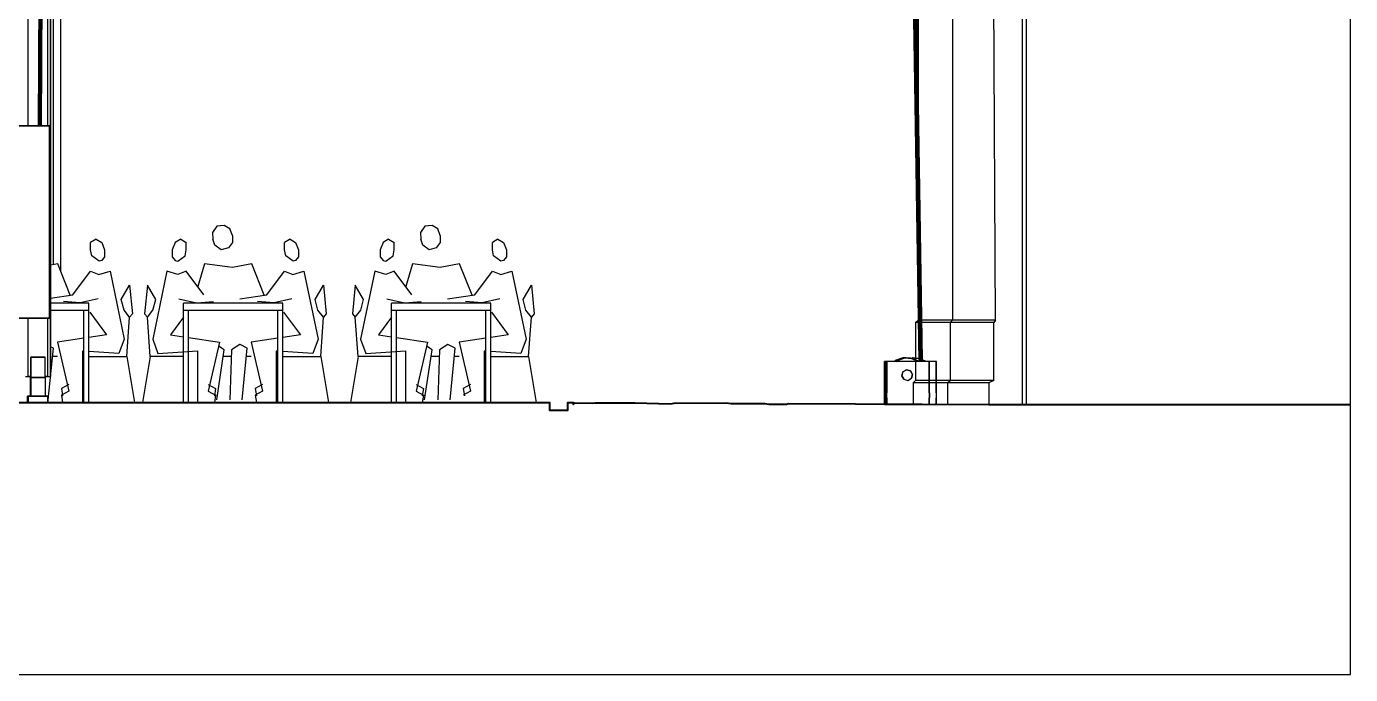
# Model space of a CAD drawing. Extents: x -43 to 90, y 6 to 81.
# Drawn here: x -19.31 to -8.64, y 59.18 to 64.4 of the extents above; entities that cross this region are included whole.
import ezdxf

# ---------------------------------------------------------------- set-up
doc = ezdxf.new("R2010")
doc.units = 0
doc.header["$LTSCALE"] = 0.1
doc.header["$MEASUREMENT"] = 0
for name, color, linetype in [('cobertura nova', 4, 'CONTINUOUS'), ('imagem', 7, 'CONTINUOUS'), ('visto', 9, 'CONTINUOUS')]:
    doc.layers.add(name, color=color, linetype=linetype)
doc.layers.add('cortado', color=7, linetype='CONTINUOUS', lineweight=40)

msp = doc.modelspace()

# ---------------------------------------------------------------- linework, layer by layer
at = {"layer": 'cobertura nova'}
for p, q in [((-19.3, 63.602), (-19.3, 66.854)), ((-19.3, 63.602), (-19.3, 66.854)), ((-19.216, 63.602), (-19.196, 66.854)), ((-19.212, 63.602), (-19.193, 66.854)), ((-19.194, 66.854), (-19.212, 63.602)), ((-19.205, 63.602), (-19.185, 66.854)), ((-19.188, 66.854), (-19.205, 63.602)), ((-19.181, 66.854), (-19.197, 63.603)), ((-19.197, 63.603), (-19.178, 66.854)), ((-19.176, 66.854), (-19.194, 63.604)), ((-19.194, 63.604), (-19.174, 66.854)), ((-19.14, 63.602), (-19.14, 66.854)), ((-19.12, 61.584), (-19.12, 66.854)), ((-19.12, 66.854), (-19.12, 61.584)), ((-12.117, 61.704), (-12.191, 66.41)), ((-12.117, 61.729), (-12.191, 66.41)), ((-12.114, 61.704), (-12.188, 66.41)), ((-12.117, 61.704), (-12.188, 66.41)), ((-12.112, 61.704), (-12.187, 66.437)), ((-12.109, 61.704), (-12.184, 66.439)), ((-12.112, 61.704), (-12.184, 66.439)), ((-12.101, 61.704), (-12.177, 66.442)), ((-12.109, 61.704), (-12.177, 66.442)), ((-12.17, 66.445), (-12.101, 61.704)), ((-12.093, 61.704), (-12.17, 66.445)), ((-12.167, 66.446), (-12.093, 61.704)), ((-12.09, 61.704), (-12.167, 66.446)), ((-12.09, 61.717), (-12.166, 66.394)), ((-12.09, 61.717), (-12.166, 66.394)), ((-19.12, 64.549), (-19.12, 61.584)), ((-19.205, 63.602), (-19.197, 63.603)), ((-19.197, 63.603), (-19.205, 63.602)), ((-19.197, 63.603), (-19.194, 63.604)), ((-19.378, 63.602), (-19.126, 63.602)), ((-19.126, 63.602), (-19.378, 63.602)), ((-19.205, 63.602), (-19.205, 63.602)), ((-19.126, 63.602), (-19.126, 62.053)), ((-19.126, 63.602), (-19.126, 62.053)), ((-19.126, 63.602), (-19.126, 63.602)), ((-19.126, 63.602), (-19.126, 63.602)), ((-19.126, 62.053), (-19.126, 63.602)), ((-19.126, 63.602), (-19.126, 63.602)), ((-12.123, 62.608), (-12.113, 61.704)), ((-19.126, 62.053), (-19.378, 62.053)), ((-19.378, 62.053), (-19.126, 62.053)), ((-19.3, 61.584), (-19.3, 62.053)), ((-19.3, 61.584), (-19.3, 62.053)), ((-19.14, 61.584), (-19.14, 62.053)), ((-19.126, 62.053), (-19.126, 62.053)), ((-19.126, 62.053), (-19.126, 62.053)), ((-19.126, 62.053), (-19.126, 62.053)), ((-19.277, 61.574), (-19.277, 61.738)), ((-19.277, 61.738), (-19.163, 61.738)), ((-19.277, 61.738), (-19.277, 61.574)), ((-19.163, 61.738), (-19.277, 61.738)), ((-19.163, 61.574), (-19.163, 61.738)), ((-12.396, 61.45), (-12.396, 61.704)), ((-12.396, 61.704), (-12.396, 61.704)), ((-12.396, 61.704), (-12.396, 61.45)), ((-12.396, 61.704), (-12.395, 61.704)), ((-12.395, 61.704), (-12.396, 61.704)), ((-12.395, 61.704), (-12.395, 61.704)), ((-12.395, 61.704), (-12.395, 61.45)), ((-12.395, 61.45), (-12.395, 61.704)), ((-12.395, 61.704), (-12.395, 61.704)), ((-12.395, 61.45), (-12.395, 61.704)), ((-12.385, 61.704), (-12.395, 61.704)), ((-12.385, 61.704), (-12.385, 61.704)), ((-12.385, 61.704), (-12.385, 61.45)), ((-12.385, 61.45), (-12.385, 61.704)), ((-12.385, 61.704), (-12.385, 61.704)), ((-12.385, 61.704), (-12.385, 61.45)), ((-12.385, 61.45), (-12.385, 61.704)), ((-12.385, 61.704), (-12.385, 61.704)), ((-12.385, 61.704), (-12.385, 61.704)), ((-12.385, 61.704), (-12.385, 61.704)), ((-12.385, 61.45), (-12.385, 61.704)), ((-12.377, 61.704), (-12.385, 61.704)), ((-12.377, 61.704), (-12.377, 61.704)), ((-12.377, 61.704), (-12.377, 61.45)), ((-12.377, 61.45), (-12.377, 61.704)), ((-12.377, 61.704), (-12.377, 61.704)), ((-12.377, 61.704), (-12.377, 61.45)), ((-12.377, 61.45), (-12.377, 61.704)), ((-12.377, 61.704), (-12.377, 61.704)), ((-12.377, 61.704), (-12.377, 61.704)), ((-12.377, 61.704), (-12.377, 61.704)), ((-12.377, 61.45), (-12.377, 61.704)), ((-12.038, 61.704), (-12.377, 61.704)), ((-12.302, 61.715), (-12.315, 61.704)), ((-12.315, 61.704), (-12.302, 61.715)), ((-12.302, 61.715), (-12.315, 61.704)), ((-12.305, 61.704), (-12.291, 61.715)), ((-12.291, 61.715), (-12.305, 61.704)), ((-12.302, 61.715), (-12.25, 61.734)), ((-12.25, 61.734), (-12.302, 61.715)), ((-12.297, 61.704), (-12.283, 61.715)), ((-12.291, 61.715), (-12.24, 61.734)), ((-12.283, 61.715), (-12.232, 61.734)), ((-12.25, 61.734), (-12.242, 61.733)), ((-12.242, 61.733), (-12.25, 61.734)), ((-12.25, 61.734), (-12.25, 61.734)), ((-12.247, 61.734), (-12.246, 61.734)), ((-12.246, 61.734), (-12.247, 61.734)), ((-12.246, 61.734), (-12.241, 61.734)), ((-12.246, 61.734), (-12.241, 61.734)), ((-12.241, 61.734), (-12.246, 61.734)), ((-12.24, 61.734), (-12.234, 61.733)), ((-12.234, 61.733), (-12.24, 61.734)), ((-12.236, 61.734), (-12.235, 61.734)), ((-12.233, 61.734), (-12.235, 61.734)), ((-12.235, 61.734), (-12.233, 61.734)), ((-12.235, 61.734), (-12.235, 61.734)), ((-12.235, 61.734), (-12.235, 61.734)), ((-12.235, 61.734), (-12.235, 61.734)), ((-12.233, 61.734), (-12.235, 61.734)), ((-12.233, 61.734), (-12.235, 61.734)), ((-12.235, 61.734), (-12.233, 61.734)), ((-12.232, 61.734), (-12.178, 61.729)), ((-12.232, 61.734), (-12.178, 61.729)), ((-12.232, 61.734), (-12.232, 61.734)), ((-12.232, 61.734), (-12.177, 61.729)), ((-12.23, 61.734), (-12.229, 61.734)), ((-12.228, 61.734), (-12.229, 61.734)), ((-12.229, 61.734), (-12.228, 61.734)), ((-12.229, 61.734), (-12.228, 61.734)), ((-12.229, 61.734), (-12.229, 61.734)), ((-12.229, 61.734), (-12.229, 61.734)), ((-12.228, 61.734), (-12.229, 61.734)), ((-12.229, 61.734), (-12.229, 61.734)), ((-12.228, 61.734), (-12.227, 61.734)), ((-12.228, 61.734), (-12.227, 61.734)), ((-12.228, 61.734), (-12.228, 61.734)), ((-12.228, 61.734), (-12.228, 61.734)), ((-12.228, 61.734), (-12.227, 61.734)), ((-12.227, 61.734), (-12.228, 61.734)), ((-12.227, 61.734), (-12.173, 61.729)), ((-12.227, 61.734), (-12.227, 61.734)), ((-12.227, 61.734), (-12.225, 61.734)), ((-12.227, 61.734), (-12.227, 61.734)), ((-12.225, 61.734), (-12.227, 61.734)), ((-12.225, 61.734), (-12.225, 61.734)), ((-12.225, 61.734), (-12.186, 61.73)), ((-12.225, 61.734), (-12.225, 61.734)), ((-12.186, 61.73), (-12.225, 61.734)), ((-12.223, 61.734), (-12.223, 61.734)), ((-12.223, 61.734), (-12.223, 61.734)), ((-12.223, 61.734), (-12.222, 61.734)), ((-12.223, 61.734), (-12.223, 61.734)), ((-12.222, 61.734), (-12.223, 61.734)), ((-12.222, 61.734), (-12.222, 61.734)), ((-12.222, 61.734), (-12.185, 61.73)), ((-12.185, 61.73), (-12.222, 61.734)), ((-12.222, 61.734), (-12.222, 61.734)), ((-12.186, 61.73), (-12.175, 61.734)), ((-12.128, 61.706), (-12.178, 61.729)), ((-12.178, 61.729), (-12.128, 61.706)), ((-12.128, 61.706), (-12.177, 61.729)), ((-12.177, 61.729), (-12.128, 61.706)), ((-12.175, 61.734), (-12.121, 61.729)), ((-12.121, 61.729), (-12.175, 61.734)), ((-12.173, 61.729), (-12.123, 61.706)), ((-12.123, 61.706), (-12.173, 61.729)), ((-12.123, 61.706), (-12.173, 61.729)), ((-12.173, 61.729), (-12.123, 61.706)), ((-12.172, 61.734), (-12.171, 61.734)), ((-12.171, 61.734), (-12.117, 61.729)), ((-12.171, 61.734), (-12.171, 61.734)), ((-12.117, 61.729), (-12.171, 61.734)), ((-12.127, 61.704), (-12.128, 61.706)), ((-12.128, 61.706), (-12.127, 61.704)), ((-12.127, 61.704), (-12.128, 61.706)), ((-12.128, 61.706), (-12.127, 61.704)), ((-12.123, 61.706), (-12.122, 61.704)), ((-12.122, 61.704), (-12.123, 61.706)), ((-12.122, 61.704), (-12.123, 61.706)), ((-12.123, 61.706), (-12.122, 61.704)), ((-12.121, 61.729), (-12.117, 61.727)), ((-12.117, 61.727), (-12.121, 61.729)), ((-12.117, 61.727), (-12.121, 61.729)), ((-12.121, 61.729), (-12.117, 61.727)), ((-12.067, 61.706), (-12.09, 61.717)), ((-12.067, 61.706), (-12.09, 61.717)), ((-12.09, 61.717), (-12.067, 61.706)), ((-12.09, 61.717), (-12.067, 61.706)), ((-12.09, 61.714), (-12.072, 61.706)), ((-12.072, 61.706), (-12.09, 61.714)), ((-12.072, 61.706), (-12.09, 61.714)), ((-12.09, 61.714), (-12.072, 61.706)), ((-12.072, 61.706), (-12.07, 61.704)), ((-12.07, 61.704), (-12.072, 61.706)), ((-12.07, 61.704), (-12.072, 61.706)), ((-12.072, 61.706), (-12.07, 61.704)), ((-12.066, 61.704), (-12.067, 61.706)), ((-12.066, 61.704), (-12.067, 61.706)), ((-12.067, 61.706), (-12.067, 61.706)), ((-12.067, 61.706), (-12.066, 61.704)), ((-12.067, 61.706), (-12.066, 61.704)), ((-12.038, 61.45), (-12.038, 61.704)), ((-12.038, 61.704), (-12.038, 61.704)), ((-12.033, 61.704), (-12.038, 61.704)), ((-12.038, 61.45), (-12.038, 61.704)), ((-12.038, 61.704), (-12.038, 61.704)), ((-12.038, 61.704), (-12.038, 61.704)), ((-11.981, 61.704), (-12.033, 61.704)), ((-12.033, 61.45), (-12.033, 61.704)), ((-11.981, 61.45), (-11.981, 61.704)), ((-11.977, 61.704), (-11.981, 61.704)), ((-11.977, 61.45), (-11.977, 61.704)), ((-11.977, 61.704), (-11.977, 61.704)), ((-19.32, 61.584), (-19.3, 61.584)), ((-19.3, 61.584), (-19.3, 61.584)), ((-19.3, 61.584), (-19.277, 61.584)), ((-19.3, 61.584), (-19.3, 61.584)), ((-19.277, 61.584), (-19.3, 61.584)), ((-19.281, 61.574), (-19.281, 61.584)), ((-19.281, 61.584), (-19.281, 61.574)), ((-19.281, 61.584), (-19.281, 61.574)), ((-19.281, 61.584), (-19.281, 61.574)), ((-19.281, 61.584), (-19.281, 61.574)), ((-19.163, 61.584), (-19.14, 61.584)), ((-19.14, 61.584), (-19.163, 61.584)), ((-19.14, 61.584), (-19.12, 61.584)), ((-19.12, 61.584), (-19.12, 61.584)), ((-19.12, 61.584), (-19.12, 61.584)), ((-12.248, 61.621), (-12.256, 61.589)), ((-12.256, 61.589), (-12.248, 61.621)), ((-12.256, 61.589), (-12.24, 61.561)), ((-12.24, 61.561), (-12.256, 61.589)), ((-12.22, 61.637), (-12.248, 61.621)), ((-12.248, 61.621), (-12.22, 61.637)), ((-12.188, 61.629), (-12.22, 61.637)), ((-12.22, 61.637), (-12.22, 61.637)), ((-12.22, 61.637), (-12.22, 61.637)), ((-12.22, 61.637), (-12.188, 61.629)), ((-12.188, 61.629), (-12.188, 61.629)), ((-12.172, 61.6), (-12.188, 61.629)), ((-12.188, 61.629), (-12.172, 61.6)), ((-12.18, 61.569), (-12.172, 61.6)), ((-12.172, 61.6), (-12.18, 61.569)), ((-12.172, 61.6), (-12.172, 61.6)), ((-12.172, 61.6), (-12.172, 61.6)), ((-19.281, 61.424), (-19.281, 61.574)), ((-19.281, 61.574), (-19.277, 61.574)), ((-19.277, 61.574), (-19.281, 61.574)), ((-19.281, 61.574), (-19.281, 61.574)), ((-19.281, 61.574), (-19.281, 61.424)), ((-19.281, 61.574), (-19.281, 61.574)), ((-19.281, 61.574), (-19.281, 61.574)), ((-19.281, 61.574), (-19.281, 61.574)), ((-19.277, 61.424), (-19.277, 61.574)), ((-19.277, 61.574), (-19.163, 61.574)), ((-19.163, 61.574), (-19.277, 61.574)), ((-19.277, 61.574), (-19.277, 61.424)), ((-19.163, 61.574), (-19.163, 61.424)), ((-12.24, 61.561), (-12.24, 61.561)), ((-12.24, 61.561), (-12.209, 61.552)), ((-12.209, 61.552), (-12.18, 61.569)), ((-12.209, 61.552), (-12.209, 61.552)), ((-12.209, 61.552), (-12.209, 61.552)), ((-12.18, 61.569), (-12.18, 61.569)), ((-19.305, 61.384), (-19.305, 61.424)), ((-19.305, 61.424), (-19.3, 61.424)), ((-19.305, 61.424), (-19.305, 61.384)), ((-19.3, 61.424), (-19.305, 61.424)), ((-19.305, 61.373), (-19.305, 61.384)), ((-19.305, 61.384), (-19.305, 61.373)), ((-19.3, 61.384), (-19.3, 61.424)), ((-19.3, 61.424), (-19.139, 61.424)), ((-19.3, 61.424), (-19.3, 61.384)), ((-19.139, 61.424), (-19.3, 61.424)), ((-19.3, 61.373), (-19.3, 61.384)), ((-19.3, 61.384), (-19.3, 61.373)), ((-19.163, 61.424), (-19.277, 61.424)), ((-19.277, 61.424), (-19.163, 61.424)), ((-19.139, 61.424), (-19.139, 61.384)), ((-19.139, 61.424), (-19.139, 61.424)), ((-19.139, 61.424), (-19.139, 61.384)), ((-19.139, 61.424), (-19.139, 61.424)), ((-19.139, 61.384), (-19.139, 61.424)), ((-19.139, 61.424), (-19.139, 61.424)), ((-19.139, 61.384), (-19.139, 61.373)), ((-19.139, 61.384), (-19.139, 61.373)), ((-19.139, 61.373), (-19.139, 61.384)), ((-12.396, 61.41), (-12.396, 61.45)), ((-12.396, 61.45), (-12.395, 61.45)), ((-12.396, 61.358), (-12.396, 61.41)), ((-12.395, 61.45), (-12.395, 61.41)), ((-12.395, 61.45), (-12.395, 61.45)), ((-12.395, 61.41), (-12.395, 61.358)), ((-12.385, 61.45), (-12.385, 61.41)), ((-12.385, 61.41), (-12.385, 61.45)), ((-12.385, 61.45), (-12.385, 61.45)), ((-12.385, 61.45), (-12.385, 61.45)), ((-12.385, 61.41), (-12.385, 61.358)), ((-12.385, 61.358), (-12.385, 61.41)), ((-12.377, 61.41), (-12.377, 61.45)), ((-12.377, 61.41), (-12.377, 61.45)), ((-12.377, 61.45), (-12.377, 61.45)), ((-12.377, 61.45), (-12.377, 61.45)), ((-12.377, 61.41), (-12.377, 61.358)), ((-12.377, 61.358), (-12.377, 61.41)), ((-12.038, 61.45), (-12.038, 61.41)), ((-12.038, 61.45), (-12.038, 61.41)), ((-12.038, 61.358), (-12.038, 61.41)), ((-12.038, 61.358), (-12.038, 61.41)), ((-12.033, 61.45), (-12.033, 61.41)), ((-12.033, 61.358), (-12.033, 61.41)), ((-11.981, 61.45), (-11.981, 61.41)), ((-11.981, 61.358), (-11.981, 61.41)), ((-11.977, 61.41), (-11.977, 61.45)), ((-11.977, 61.358), (-11.977, 61.41)), ((-12.395, 61.358), (-12.396, 61.358)), ((-12.396, 61.358), (-12.396, 61.358)), ((-12.395, 61.358), (-12.395, 61.358)), ((-12.395, 61.358), (-12.385, 61.358)), ((-12.385, 61.358), (-12.385, 61.358)), ((-12.385, 61.358), (-12.385, 61.358)), ((-12.385, 61.358), (-12.385, 61.358)), ((-12.385, 61.358), (-12.377, 61.358)), ((-12.377, 61.358), (-12.377, 61.358)), ((-12.377, 61.358), (-12.377, 61.358)), ((-12.377, 61.358), (-12.377, 61.358)), ((-12.377, 61.358), (-12.038, 61.358)), ((-12.038, 61.358), (-12.033, 61.358)), ((-12.038, 61.358), (-12.038, 61.358)), ((-12.033, 61.358), (-12.034, 61.358)), ((-12.033, 61.358), (-11.981, 61.358)), ((-12.033, 61.358), (-12.033, 61.358)), ((-11.981, 61.358), (-11.977, 61.358)), ((-11.977, 61.358), (-11.977, 61.358)), ((-11.977, 61.358), (-11.977, 61.358)), ((-11.977, 61.358), (-11.977, 61.358))]:
    msp.add_line(p, q, dxfattribs=at)
at = {"layer": 'cortado', "linetype": 'ByBlock'}
msp.add_lwpolyline([(-23.284, 61.373), (-15.096, 61.373), (-15.096, 61.312), (-14.948, 61.312), (-14.948, 61.373), (-14.907, 61.373), (-14.907, 61.36), (-14.904, 61.36), (-14.894, 61.37), (-14.751, 61.369), (-14.729, 61.372), (-14.449, 61.372), (-14.407, 61.372), (-14.125, 61.362), (-14.091, 61.367), (-13.673, 61.371), (-13.633, 61.365), (-13.36, 61.365), (-13.33, 61.361), (-13.187, 61.361), (-13.168, 61.365), (-11.556, 61.357), (-8.641, 61.357)], dxfattribs=at)
at = {"layer": 'imagem', "linetype": 'ByBlock'}
msp.add_lwpolyline([(-30.527, 81.164), (-30.527, 59.181), (-8.641, 59.181), (-8.641, 81.164)], close=True, dxfattribs=at)
at = {"layer": 'visto'}
for p, q in [((-12.126, 66.23), (-12.126, 62.037)), ((-11.284, 61.357), (-11.284, 66.176)), ((-11.254, 66.176), (-11.254, 61.357)), ((-11.848, 65.097), (-11.848, 62.037)), ((-11.501, 62.037), (-11.519, 65.097)), ((-19.097, 64.566), (-19.097, 62.484)), ((-19.037, 64.611), (-19.037, 62.436)), ((-17.777, 62.794), (-17.813, 62.742)), ((-17.718, 62.801), (-17.777, 62.794)), ((-17.673, 62.773), (-17.718, 62.801)), ((-17.653, 62.719), (-17.673, 62.773)), ((-16.101, 62.794), (-16.137, 62.742)), ((-16.042, 62.801), (-16.101, 62.794)), ((-15.997, 62.773), (-16.042, 62.801)), ((-15.977, 62.719), (-15.997, 62.773)), ((-18.75, 62.69), (-18.795, 62.662)), ((-18.795, 62.604), (-18.795, 62.662)), ((-18.75, 62.69), (-18.705, 62.662)), ((-18.705, 62.662), (-18.683, 62.604)), ((-18.114, 62.662), (-18.137, 62.604)), ((-18.069, 62.69), (-18.114, 62.662)), ((-18.069, 62.69), (-18.025, 62.662)), ((-18.025, 62.604), (-18.025, 62.662)), ((-17.813, 62.742), (-17.81, 62.69)), ((-17.794, 62.641), (-17.81, 62.69)), ((-17.653, 62.662), (-17.685, 62.619)), ((-17.653, 62.719), (-17.653, 62.662)), ((-17.187, 62.69), (-17.232, 62.662)), ((-17.232, 62.604), (-17.232, 62.662)), ((-17.187, 62.69), (-17.143, 62.662)), ((-17.143, 62.662), (-17.12, 62.604)), ((-16.438, 62.662), (-16.461, 62.604)), ((-16.394, 62.69), (-16.438, 62.662)), ((-16.394, 62.69), (-16.349, 62.662)), ((-16.349, 62.604), (-16.349, 62.662)), ((-16.137, 62.742), (-16.134, 62.69)), ((-16.118, 62.641), (-16.134, 62.69)), ((-15.977, 62.662), (-16.009, 62.619)), ((-15.977, 62.719), (-15.977, 62.662)), ((-15.512, 62.69), (-15.556, 62.662)), ((-15.556, 62.604), (-15.556, 62.662)), ((-15.512, 62.69), (-15.467, 62.662)), ((-15.467, 62.662), (-15.444, 62.604)), ((-18.786, 62.554), (-18.795, 62.604)), ((-18.727, 62.511), (-18.786, 62.554)), ((-18.683, 62.547), (-18.705, 62.518)), ((-18.683, 62.604), (-18.683, 62.547)), ((-18.137, 62.604), (-18.137, 62.547)), ((-18.137, 62.547), (-18.114, 62.518)), ((-18.092, 62.511), (-18.034, 62.554)), ((-18.034, 62.554), (-18.025, 62.604)), ((-17.743, 62.604), (-17.794, 62.641)), ((-17.685, 62.619), (-17.743, 62.604)), ((-17.223, 62.554), (-17.232, 62.604)), ((-17.164, 62.511), (-17.223, 62.554)), ((-17.12, 62.547), (-17.143, 62.518)), ((-17.12, 62.604), (-17.12, 62.547)), ((-16.461, 62.604), (-16.461, 62.547)), ((-16.461, 62.547), (-16.438, 62.518)), ((-16.417, 62.511), (-16.358, 62.554)), ((-16.358, 62.554), (-16.349, 62.604)), ((-16.067, 62.604), (-16.118, 62.641)), ((-16.009, 62.619), (-16.067, 62.604)), ((-15.548, 62.554), (-15.556, 62.604)), ((-15.489, 62.511), (-15.548, 62.554)), ((-15.444, 62.547), (-15.467, 62.518)), ((-15.444, 62.604), (-15.444, 62.547)), ((-19.059, 62.49), (-19.12, 62.479)), ((-18.96, 62.238), (-19.059, 62.49)), ((-18.938, 62.241), (-18.795, 62.432)), ((-18.795, 62.432), (-18.728, 62.404)), ((-18.728, 62.404), (-18.638, 62.432)), ((-18.705, 62.518), (-18.727, 62.511)), ((-18.638, 62.432), (-18.525, 61.885)), ((-18.181, 62.432), (-18.295, 61.885)), ((-18.092, 62.404), (-18.181, 62.432)), ((-18.114, 62.518), (-18.092, 62.511)), ((-18.025, 62.432), (-18.092, 62.404)), ((-17.882, 62.241), (-18.025, 62.432)), ((-17.877, 62.49), (-17.931, 62.307)), ((-17.653, 62.461), (-17.877, 62.49)), ((-17.496, 62.49), (-17.653, 62.461)), ((-17.397, 62.238), (-17.496, 62.49)), ((-17.375, 62.241), (-17.232, 62.432)), ((-17.232, 62.432), (-17.165, 62.404)), ((-17.165, 62.404), (-17.076, 62.432)), ((-17.143, 62.518), (-17.164, 62.511)), ((-17.076, 62.432), (-16.962, 61.885)), ((-16.505, 62.432), (-16.619, 61.885)), ((-16.416, 62.404), (-16.505, 62.432)), ((-16.438, 62.518), (-16.417, 62.511)), ((-16.349, 62.432), (-16.416, 62.404)), ((-16.206, 62.241), (-16.349, 62.432)), ((-16.201, 62.49), (-16.255, 62.307)), ((-15.977, 62.461), (-16.201, 62.49)), ((-15.821, 62.49), (-15.977, 62.461)), ((-15.721, 62.238), (-15.821, 62.49)), ((-15.699, 62.241), (-15.556, 62.432)), ((-15.556, 62.432), (-15.489, 62.404)), ((-15.467, 62.518), (-15.489, 62.511)), ((-15.489, 62.404), (-15.4, 62.432)), ((-15.4, 62.432), (-15.286, 61.885)), ((-19.12, 62.214), (-18.938, 62.241)), ((-18.549, 62.203), (-18.481, 62.318)), ((-18.481, 62.318), (-18.459, 62.089)), ((-18.338, 62.318), (-18.36, 62.089)), ((-18.271, 62.203), (-18.338, 62.318)), ((-17.594, 62.209), (-17.375, 62.241)), ((-16.986, 62.203), (-16.919, 62.318)), ((-16.919, 62.318), (-16.897, 62.089)), ((-16.662, 62.318), (-16.684, 62.089)), ((-16.595, 62.203), (-16.662, 62.318)), ((-15.918, 62.209), (-15.699, 62.241)), ((-15.31, 62.203), (-15.243, 62.318)), ((-15.243, 62.318), (-15.221, 62.089)), ((-18.81, 62.175), (-19.12, 62.175)), ((-19.12, 62.117), (-18.81, 62.117)), ((-18.879, 62.177), (-19.013, 62.187)), ((-18.735, 62.209), (-18.879, 62.177)), ((-18.85, 61.373), (-18.85, 62.117)), ((-18.81, 62.117), (-18.81, 62.175)), ((-18.81, 61.373), (-18.81, 62.117)), ((-18.526, 62.117), (-18.549, 62.203)), ((-18.481, 62.06), (-18.526, 62.117)), ((-18.338, 62.06), (-18.293, 62.117)), ((-18.293, 62.117), (-18.271, 62.203)), ((-18.084, 62.209), (-17.941, 62.177)), ((-18.047, 62.117), (-18.047, 62.175)), ((-17.247, 62.175), (-18.047, 62.175)), ((-18.047, 62.117), (-17.247, 62.117)), ((-18.047, 61.373), (-18.047, 62.117)), ((-18.007, 61.373), (-18.007, 62.117)), ((-17.941, 62.177), (-17.806, 62.187)), ((-17.316, 62.177), (-17.451, 62.187)), ((-17.173, 62.209), (-17.316, 62.177)), ((-17.287, 61.373), (-17.287, 62.117)), ((-17.247, 62.117), (-17.247, 62.175)), ((-17.247, 61.373), (-17.247, 62.117)), ((-16.964, 62.117), (-16.986, 62.203)), ((-16.919, 62.06), (-16.964, 62.117)), ((-16.662, 62.06), (-16.617, 62.117)), ((-16.617, 62.117), (-16.595, 62.203)), ((-16.408, 62.209), (-16.265, 62.177)), ((-16.371, 62.117), (-16.371, 62.175)), ((-15.571, 62.175), (-16.371, 62.175)), ((-16.371, 62.117), (-15.571, 62.117)), ((-16.371, 61.373), (-16.371, 62.117)), ((-16.331, 61.373), (-16.331, 62.117)), ((-16.265, 62.177), (-16.13, 62.187)), ((-15.64, 62.177), (-15.775, 62.187)), ((-15.497, 62.209), (-15.64, 62.177)), ((-15.611, 61.373), (-15.611, 62.117)), ((-15.571, 62.117), (-15.571, 62.175)), ((-15.571, 61.373), (-15.571, 62.117)), ((-15.288, 62.117), (-15.31, 62.203)), ((-15.243, 62.06), (-15.288, 62.117)), ((-18.803, 62.101), (-18.668, 61.918)), ((-18.504, 61.745), (-18.481, 62.06)), ((-18.459, 62.089), (-18.481, 62.06)), ((-18.36, 62.089), (-18.338, 62.06)), ((-18.316, 61.745), (-18.338, 62.06)), ((-18.047, 62.06), (-18.151, 61.918)), ((-17.24, 62.101), (-17.105, 61.918)), ((-16.941, 61.745), (-16.919, 62.06)), ((-16.897, 62.089), (-16.919, 62.06)), ((-16.684, 62.089), (-16.662, 62.06)), ((-16.64, 61.745), (-16.662, 62.06)), ((-16.371, 62.06), (-16.476, 61.918)), ((-15.564, 62.101), (-15.43, 61.918)), ((-15.265, 61.745), (-15.243, 62.06)), ((-15.221, 62.089), (-15.243, 62.06)), ((-12.146, 62.017), (-12.126, 62.037)), ((-11.868, 62.017), (-12.146, 62.017)), ((-12.146, 62.017), (-12.146, 61.552)), ((-12.126, 62.066), (-12.126, 62.037)), ((-12.126, 62.066), (-12.126, 62.037)), ((-11.848, 62.037), (-12.126, 62.037)), ((-11.868, 62.017), (-11.848, 62.037)), ((-11.868, 62.017), (-11.868, 61.552)), ((-11.516, 62.017), (-11.868, 62.017)), ((-11.848, 62.066), (-11.848, 62.037)), ((-11.848, 62.066), (-11.848, 62.037)), ((-11.501, 62.037), (-11.848, 62.037)), ((-11.501, 62.037), (-11.516, 62.017)), ((-11.516, 61.552), (-11.516, 62.017)), ((-18.668, 61.918), (-18.81, 61.897)), ((-18.151, 61.918), (-18.047, 61.902)), ((-18.007, 61.896), (-17.756, 61.86)), ((-17.105, 61.918), (-17.247, 61.897)), ((-16.476, 61.918), (-16.371, 61.902)), ((-16.331, 61.896), (-16.08, 61.86)), ((-15.43, 61.918), (-15.571, 61.897)), ((-19.137, 61.396), (-19.095, 61.81)), ((-19.095, 61.81), (-19.12, 61.823)), ((-18.85, 61.891), (-19.063, 61.86)), ((-19.063, 61.86), (-18.971, 61.465)), ((-18.85, 61.787), (-18.862, 61.788)), ((-18.862, 61.788), (-18.862, 61.373)), ((-18.525, 61.885), (-18.567, 61.767)), ((-18.295, 61.885), (-18.253, 61.767)), ((-18.253, 61.767), (-17.933, 61.79)), ((-17.933, 61.79), (-17.934, 61.373)), ((-17.756, 61.86), (-17.848, 61.465)), ((-17.779, 61.396), (-17.718, 61.799)), ((-17.718, 61.799), (-17.764, 61.828)), ((-17.659, 61.799), (-17.672, 61.396)), ((-17.666, 61.842), (-17.665, 61.842)), ((-17.592, 61.842), (-17.659, 61.799)), ((-17.591, 61.842), (-17.592, 61.842)), ((-17.533, 61.81), (-17.591, 61.842)), ((-17.574, 61.396), (-17.533, 61.81)), ((-17.287, 61.891), (-17.501, 61.86)), ((-17.501, 61.86), (-17.409, 61.465)), ((-17.287, 61.787), (-17.299, 61.788)), ((-17.299, 61.788), (-17.299, 61.373)), ((-16.962, 61.885), (-17.004, 61.767)), ((-16.619, 61.885), (-16.577, 61.767)), ((-16.577, 61.767), (-16.258, 61.79)), ((-16.258, 61.79), (-16.258, 61.373)), ((-16.08, 61.86), (-16.172, 61.465)), ((-16.103, 61.396), (-16.042, 61.799)), ((-16.042, 61.799), (-16.088, 61.828)), ((-15.983, 61.799), (-15.996, 61.396)), ((-15.99, 61.842), (-15.989, 61.842)), ((-15.916, 61.842), (-15.983, 61.799)), ((-15.915, 61.842), (-15.916, 61.842)), ((-15.857, 61.81), (-15.915, 61.842)), ((-15.898, 61.396), (-15.857, 61.81)), ((-15.611, 61.891), (-15.825, 61.86)), ((-15.825, 61.86), (-15.733, 61.465)), ((-15.611, 61.787), (-15.623, 61.788)), ((-15.623, 61.788), (-15.623, 61.373)), ((-15.286, 61.885), (-15.328, 61.767)), ((-19.063, 61.745), (-19.102, 61.745)), ((-18.567, 61.767), (-18.81, 61.784)), ((-18.81, 61.745), (-18.504, 61.745)), ((-18.504, 61.745), (-18.442, 61.373)), ((-18.316, 61.745), (-18.378, 61.373)), ((-18.047, 61.745), (-18.316, 61.745)), ((-17.661, 61.745), (-17.727, 61.745)), ((-17.501, 61.745), (-17.539, 61.745)), ((-17.004, 61.767), (-17.247, 61.784)), ((-17.247, 61.745), (-16.941, 61.745)), ((-16.941, 61.745), (-16.879, 61.373)), ((-16.64, 61.745), (-16.702, 61.373)), ((-16.371, 61.745), (-16.64, 61.745)), ((-15.985, 61.745), (-16.051, 61.745)), ((-15.825, 61.745), (-15.864, 61.745)), ((-15.328, 61.767), (-15.571, 61.784)), ((-15.571, 61.745), (-15.265, 61.745)), ((-15.265, 61.745), (-15.203, 61.373)), ((-18.971, 61.518), (-19.03, 61.485)), ((-19.03, 61.485), (-19.022, 61.426)), ((-17.848, 61.518), (-17.789, 61.485)), ((-17.789, 61.485), (-17.798, 61.426)), ((-17.409, 61.518), (-17.468, 61.485)), ((-17.468, 61.485), (-17.459, 61.426)), ((-16.172, 61.518), (-16.113, 61.485)), ((-16.113, 61.485), (-16.122, 61.426)), ((-15.733, 61.518), (-15.792, 61.485)), ((-15.792, 61.485), (-15.783, 61.426)), ((-12.166, 61.532), (-12.146, 61.552)), ((-11.888, 61.532), (-12.166, 61.532)), ((-12.166, 61.532), (-12.166, 61.357)), ((-11.868, 61.552), (-12.146, 61.552)), ((-11.888, 61.532), (-11.868, 61.552)), ((-11.888, 61.532), (-11.888, 61.357)), ((-11.556, 61.532), (-11.888, 61.532)), ((-11.516, 61.552), (-11.868, 61.552)), ((-11.516, 61.552), (-11.556, 61.532)), ((-11.556, 61.532), (-11.556, 61.357)), ((-18.971, 61.465), (-19.03, 61.432)), ((-19.03, 61.432), (-19.022, 61.373)), ((-17.848, 61.465), (-17.789, 61.432)), ((-17.789, 61.432), (-17.798, 61.373)), ((-17.409, 61.465), (-17.468, 61.432)), ((-17.468, 61.432), (-17.459, 61.373)), ((-16.172, 61.465), (-16.113, 61.432)), ((-16.113, 61.432), (-16.122, 61.373)), ((-15.733, 61.465), (-15.792, 61.432))]:
    msp.add_line(p, q, dxfattribs=at)

doc.saveas('drawing.dxf')
